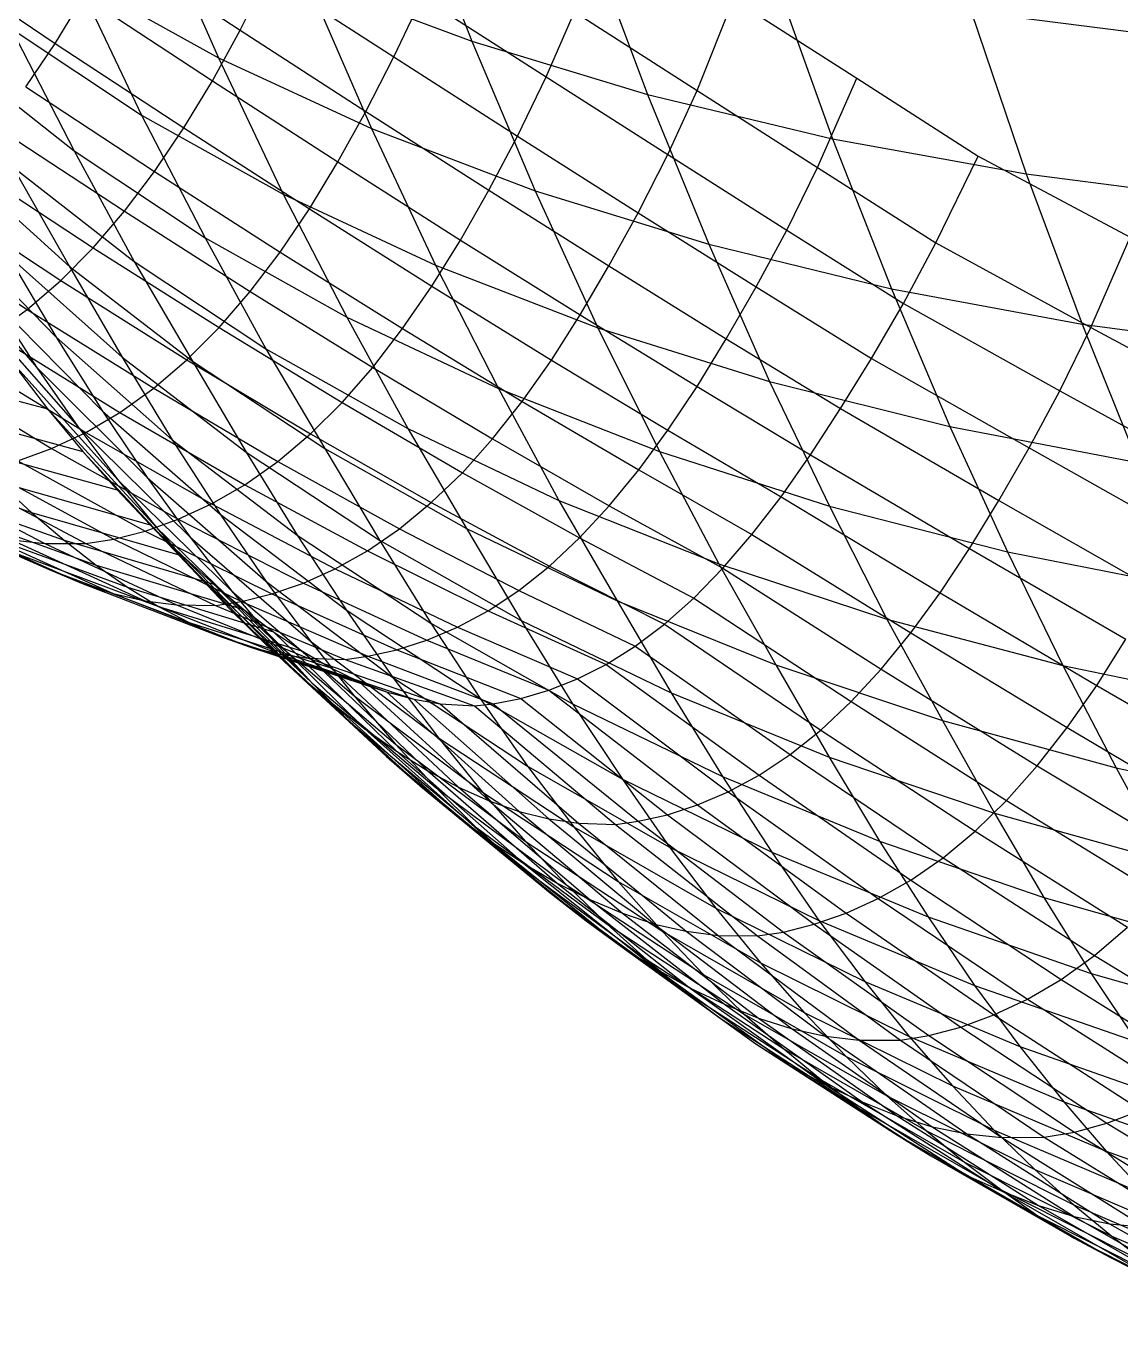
# Model space of a CAD drawing. Extents: x -429 to 429, y -1 to 209.
# Drawn here: x -376.27 to -368.17, y 50.71 to 60.37 of the extents above; entities that cross this region are included whole.
import ezdxf

# ---------------------------------------------------------------- set-up
doc = ezdxf.new("R2010")
doc.units = 0

msp = doc.modelspace()

# ---------------------------------------------------------------- linework, layer by layer
at = {"layer": 'default', "color": 5, "linetype": 'CONTINUOUS'}
for p, q in [((-373.431, 61.461, 138.976), (-372.969, 60.26, 139.49)), ((-375.329, 61.236, 141.983), (-374.843, 60.137, 142.493)), ((-372.117, 61.068, 137.865), (-371.67, 59.866, 138.372)), ((-377.024, 60.896, 168.247), (-376.052, 60.245, 167.05)), ((-375.636, 60.967, 167.325), (-374.684, 60.343, 166.114)), ((-375.89, 60.719, 143.845), (-374.843, 60.137, 142.493)), ((-375.89, 60.719, 143.845), (-375.413, 59.714, 144.331)), ((-374.684, 60.343, 166.114), (-374.479, 60.748, 166.249)), ((-374.479, 60.748, 166.249), (-373.546, 60.144, 165.026)), ((-374.191, 60.717, 140.695), (-372.969, 60.26, 139.49)), ((-374.191, 60.717, 140.695), (-373.711, 59.615, 141.21)), ((-370.729, 60.74, 136.854), (-370.3, 59.538, 137.348)), ((-376.052, 60.245, 167.05), (-375.84, 60.593, 167.191)), ((-375.84, 60.593, 167.191), (-374.889, 59.968, 165.978)), ((-373.546, 60.144, 165.026), (-373.337, 60.586, 165.163)), ((-373.337, 60.586, 165.163), (-372.419, 59.996, 163.93)), ((-371.302, 59.896, 162.829), (-371.033, 60.572, 163.003)), ((-371.033, 60.572, 163.003), (-370.121, 59.987, 161.771)), ((-372.419, 59.996, 163.93), (-372.209, 60.479, 164.067)), ((-372.209, 60.479, 164.067), (-371.302, 59.896, 162.829)), ((-369.274, 60.48, 135.95), (-367.761, 60.288, 135.157)), ((-369.274, 60.48, 135.95), (-368.867, 59.279, 136.424)), ((-376.377, 60.356, 145.733), (-375.413, 59.714, 144.331)), ((-376.377, 60.356, 145.733), (-375.912, 59.45, 146.194)), ((-374.889, 59.968, 165.978), (-374.684, 60.343, 166.114)), ((-374.684, 60.343, 166.114), (-373.753, 59.74, 164.887)), ((-376.269, 59.922, 166.902), (-376.052, 60.245, 167.05)), ((-376.052, 60.245, 167.05), (-375.101, 59.619, 165.834)), ((-372.969, 60.26, 139.49), (-371.67, 59.866, 138.372)), ((-372.969, 60.26, 139.49), (-372.499, 59.154, 140.004)), ((-376.8, 60.15, 147.633), (-375.912, 59.45, 146.194)), ((-374.843, 60.137, 142.493), (-373.711, 59.615, 141.21)), ((-374.843, 60.137, 142.493), (-374.365, 59.129, 142.988)), ((-373.753, 59.74, 164.887), (-373.546, 60.144, 165.026)), ((-373.546, 60.144, 165.026), (-372.632, 59.558, 163.787)), ((-375.101, 59.619, 165.834), (-374.889, 59.968, 165.978)), ((-374.889, 59.968, 165.978), (-373.96, 59.367, 164.747)), ((-372.632, 59.558, 163.787), (-372.419, 59.996, 163.93)), ((-372.419, 59.996, 163.93), (-371.519, 59.421, 162.683)), ((-370.411, 59.326, 161.578), (-370.121, 59.987, 161.771)), ((-370.121, 59.987, 161.771), (-369.221, 59.411, 160.531)), ((-376.269, 59.922, 166.902), (-375.318, 59.297, 165.685)), ((-371.67, 59.866, 138.372), (-370.3, 59.538, 137.348)), ((-371.67, 59.866, 138.372), (-371.215, 58.758, 138.879)), ((-371.519, 59.421, 162.683), (-371.302, 59.896, 162.829)), ((-371.302, 59.896, 162.829), (-370.411, 59.326, 161.578)), ((-373.96, 59.367, 164.747), (-373.753, 59.74, 164.887)), ((-373.753, 59.74, 164.887), (-372.843, 59.158, 163.643)), ((-375.413, 59.714, 144.331), (-374.365, 59.129, 142.988)), ((-375.413, 59.714, 144.331), (-374.942, 58.805, 144.804)), ((-376.491, 59.627, 166.748), (-375.54, 59.002, 165.528)), ((-375.318, 59.297, 165.685), (-375.101, 59.619, 165.834)), ((-375.101, 59.619, 165.834), (-374.171, 59.02, 164.601)), ((-373.711, 59.615, 141.21), (-372.499, 59.154, 140.004)), ((-373.711, 59.615, 141.21), (-373.238, 58.604, 141.71)), ((-372.843, 59.158, 163.643), (-372.632, 59.558, 163.787)), ((-372.632, 59.558, 163.787), (-371.738, 58.991, 162.533)), ((-375.912, 59.45, 146.194), (-374.942, 58.805, 144.804)), ((-375.912, 59.45, 146.194), (-375.467, 58.629, 146.632)), ((-370.3, 59.538, 137.348), (-368.867, 59.279, 136.424)), ((-370.3, 59.538, 137.348), (-369.864, 58.429, 137.842)), ((-376.78, 59.347, 149.911), (-375.946, 58.594, 148.462)), ((-376.722, 59.358, 166.586), (-375.771, 58.732, 165.364)), ((-374.171, 59.02, 164.601), (-373.96, 59.367, 164.747)), ((-373.96, 59.367, 164.747), (-373.052, 58.789, 163.499)), ((-371.738, 58.991, 162.533), (-371.519, 59.421, 162.683)), ((-371.519, 59.421, 162.683), (-370.638, 58.863, 161.422)), ((-369.535, 58.769, 160.316), (-369.221, 59.411, 160.531)), ((-369.535, 58.769, 160.316), (-369.221, 59.411, 160.531)), ((-369.221, 59.411, 160.531), (-368.097, 58.81, 159.399)), ((-376.365, 59.33, 148.057), (-375.467, 58.629, 146.632)), ((-376.365, 59.33, 148.057), (-375.946, 58.594, 148.462)), ((-375.54, 59.002, 165.528), (-375.318, 59.297, 165.685)), ((-375.318, 59.297, 165.685), (-374.388, 58.7, 164.449)), ((-370.638, 58.863, 161.422), (-370.411, 59.326, 161.578)), ((-370.411, 59.326, 161.578), (-369.535, 58.769, 160.316)), ((-368.867, 59.279, 136.424), (-367.377, 59.088, 135.603)), ((-368.867, 59.279, 136.424), (-368.452, 58.166, 136.897)), ((-373.052, 58.789, 163.499), (-372.843, 59.158, 163.643)), ((-372.843, 59.158, 163.643), (-371.954, 58.598, 162.383)), ((-372.499, 59.154, 140.004), (-371.215, 58.758, 138.879)), ((-372.499, 59.154, 140.004), (-372.036, 58.14, 140.504)), ((-376.963, 59.114, 166.413), (-376.011, 58.489, 165.19)), ((-374.365, 59.129, 142.988), (-373.238, 58.604, 141.71)), ((-374.365, 59.129, 142.988), (-373.894, 58.218, 143.471)), ((-375.771, 58.732, 165.364), (-375.54, 59.002, 165.528)), ((-375.54, 59.002, 165.528), (-374.61, 58.408, 164.291)), ((-374.388, 58.7, 164.449), (-374.171, 59.02, 164.601)), ((-374.171, 59.02, 164.601), (-373.264, 58.447, 163.35)), ((-371.954, 58.598, 162.383), (-371.738, 58.991, 162.533)), ((-371.738, 58.991, 162.533), (-370.864, 58.442, 161.265)), ((-377.213, 58.9, 166.232), (-376.26, 58.275, 165.007)), ((-376.835, 58.879, 152.074), (-376.045, 58.07, 150.62)), ((-370.864, 58.442, 161.265), (-370.638, 58.863, 161.422)), ((-370.638, 58.863, 161.422), (-369.775, 58.32, 160.149)), ((-374.942, 58.805, 144.804), (-373.894, 58.218, 143.471)), ((-374.942, 58.805, 144.804), (-374.492, 57.983, 145.254)), ((-373.264, 58.447, 163.35), (-373.052, 58.789, 163.499)), ((-373.052, 58.789, 163.499), (-372.166, 58.235, 162.234)), ((-369.775, 58.32, 160.149), (-369.535, 58.769, 160.316)), ((-369.775, 58.32, 160.149), (-369.535, 58.769, 160.316)), ((-369.535, 58.769, 160.316), (-368.388, 58.142, 159.207)), ((-368.388, 58.142, 159.207), (-368.097, 58.81, 159.399)), ((-376.943, 58.717, 154.139), (-376.19, 57.849, 152.688)), ((-376.403, 58.677, 150.275), (-375.556, 57.921, 148.84)), ((-376.403, 58.677, 150.275), (-376.045, 58.07, 150.62)), ((-376.011, 58.489, 165.19), (-375.771, 58.732, 165.364)), ((-375.771, 58.732, 165.364), (-374.839, 58.141, 164.125)), ((-374.61, 58.408, 164.291), (-374.388, 58.7, 164.449)), ((-374.388, 58.7, 164.449), (-373.481, 58.133, 163.196)), ((-371.215, 58.758, 138.879), (-369.864, 58.429, 137.842)), ((-371.215, 58.758, 138.879), (-370.766, 57.742, 139.373)), ((-375.946, 58.594, 148.462), (-375.037, 57.892, 147.051)), ((-375.946, 58.594, 148.462), (-375.556, 57.921, 148.84)), ((-375.467, 58.629, 146.632), (-374.492, 57.983, 145.254)), ((-375.467, 58.629, 146.632), (-375.037, 57.892, 147.051)), ((-373.238, 58.604, 141.71), (-372.036, 58.14, 140.504)), ((-373.238, 58.604, 141.71), (-372.772, 57.689, 142.198)), ((-372.166, 58.235, 162.234), (-371.954, 58.598, 162.383)), ((-371.954, 58.598, 162.383), (-371.086, 58.058, 161.108)), ((-376.26, 58.275, 165.007), (-376.011, 58.489, 165.19)), ((-376.011, 58.489, 165.19), (-375.077, 57.902, 163.951)), ((-374.839, 58.141, 164.125), (-374.61, 58.408, 164.291)), ((-374.61, 58.408, 164.291), (-373.702, 57.846, 163.036)), ((-373.481, 58.133, 163.196), (-373.264, 58.447, 163.35)), ((-373.264, 58.447, 163.35), (-372.38, 57.901, 162.082)), ((-371.086, 58.058, 161.108), (-370.864, 58.442, 161.265)), ((-370.864, 58.442, 161.265), (-370.011, 57.913, 159.982)), ((-369.864, 58.429, 137.842), (-368.452, 58.166, 136.897)), ((-369.864, 58.429, 137.842), (-369.432, 57.409, 138.324)), ((-376.655, 58.283, 154.411), (-375.884, 57.41, 152.975)), ((-376.505, 58.337, 152.388), (-375.701, 57.523, 150.949)), ((-376.505, 58.337, 152.388), (-376.19, 57.849, 152.688)), ((-370.011, 57.913, 159.982), (-369.775, 58.32, 160.149)), ((-370.011, 57.913, 159.982), (-369.775, 58.32, 160.149)), ((-369.775, 58.32, 160.149), (-368.617, 57.674, 159.05)), ((-376.513, 58.093, 164.818), (-376.26, 58.275, 165.007)), ((-376.26, 58.275, 165.007), (-375.323, 57.692, 163.768)), ((-373.894, 58.218, 143.471), (-372.772, 57.689, 142.198)), ((-373.894, 58.218, 143.471), (-373.443, 57.393, 143.929)), ((-372.38, 57.901, 162.082), (-372.166, 58.235, 162.234)), ((-372.166, 58.235, 162.234), (-371.302, 57.705, 160.954)), ((-376.513, 58.093, 164.818), (-375.574, 57.513, 163.579)), ((-375.077, 57.902, 163.951), (-374.839, 58.141, 164.125)), ((-374.839, 58.141, 164.125), (-373.929, 57.586, 162.87)), ((-373.702, 57.846, 163.036), (-373.481, 58.133, 163.196)), ((-373.481, 58.133, 163.196), (-372.596, 57.595, 161.926)), ((-372.036, 58.14, 140.504), (-370.766, 57.742, 139.373)), ((-372.036, 58.14, 140.504), (-371.579, 57.223, 140.991)), ((-368.617, 57.674, 159.05), (-368.388, 58.142, 159.207)), ((-368.452, 58.166, 136.897), (-366.987, 57.973, 136.049)), ((-368.452, 58.166, 136.897), (-368.04, 57.143, 137.361)), ((-368.388, 58.142, 159.207), (-367.255, 57.528, 158.082)), ((-376.045, 58.07, 150.62), (-375.187, 57.311, 149.197)), ((-376.045, 58.07, 150.62), (-375.701, 57.523, 150.949)), ((-371.302, 57.705, 160.954), (-371.086, 58.058, 161.108)), ((-371.086, 58.058, 161.108), (-370.24, 57.541, 159.818)), ((-376.77, 57.941, 164.624), (-375.826, 57.365, 163.386)), ((-375.556, 57.921, 148.84), (-374.638, 57.218, 147.442)), ((-375.556, 57.921, 148.84), (-375.187, 57.311, 149.197)), ((-375.323, 57.692, 163.768), (-375.077, 57.902, 163.951)), ((-375.077, 57.902, 163.951), (-374.163, 57.354, 162.696)), ((-374.492, 57.983, 145.254), (-373.443, 57.393, 143.929)), ((-374.492, 57.983, 145.254), (-374.057, 57.245, 145.685)), ((-372.596, 57.595, 161.926), (-372.38, 57.901, 162.082)), ((-372.38, 57.901, 162.082), (-371.518, 57.381, 160.799)), ((-370.24, 57.541, 159.818), (-370.011, 57.913, 159.982)), ((-370.24, 57.541, 159.818), (-370.011, 57.913, 159.982)), ((-370.011, 57.913, 159.982), (-368.845, 57.25, 158.891)), ((-377.278, 57.852, 155.983), (-376.108, 57.54, 154.923)), ((-377.025, 57.82, 164.429), (-376.078, 57.246, 163.191)), ((-376.377, 57.892, 154.672), (-375.589, 57.015, 153.251)), ((-376.377, 57.892, 154.672), (-376.108, 57.54, 154.923)), ((-376.377, 57.892, 154.672), (-376.108, 57.54, 154.923)), ((-376.19, 57.849, 152.688), (-375.372, 57.031, 151.262)), ((-376.19, 57.849, 152.688), (-375.884, 57.41, 152.975)), ((-375.037, 57.892, 147.051), (-374.057, 57.245, 145.685)), ((-375.037, 57.892, 147.051), (-374.638, 57.218, 147.442)), ((-373.929, 57.586, 162.87), (-373.702, 57.846, 163.036)), ((-373.702, 57.846, 163.036), (-372.815, 57.317, 161.765)), ((-371.518, 57.381, 160.799), (-371.302, 57.705, 160.954)), ((-371.302, 57.705, 160.954), (-370.462, 57.199, 159.658)), ((-370.766, 57.742, 139.373), (-369.432, 57.409, 138.324)), ((-370.766, 57.742, 139.373), (-370.322, 56.82, 139.855)), ((-375.574, 57.513, 163.579), (-375.323, 57.692, 163.768)), ((-375.323, 57.692, 163.768), (-374.404, 57.15, 162.514)), ((-372.772, 57.689, 142.198), (-371.579, 57.223, 140.991)), ((-372.772, 57.689, 142.198), (-372.325, 56.861, 142.66)), ((-368.845, 57.25, 158.891), (-368.617, 57.674, 159.05)), ((-368.617, 57.674, 159.05), (-367.475, 57.043, 157.934)), ((-377.003, 57.538, 156.235), (-375.847, 57.224, 155.164)), ((-376.108, 57.54, 154.923), (-375.303, 56.66, 153.516)), ((-376.108, 57.54, 154.923), (-375.847, 57.224, 155.164)), ((-376.108, 57.54, 154.923), (-375.847, 57.224, 155.164)), ((-375.826, 57.365, 163.386), (-375.574, 57.513, 163.579)), ((-375.701, 57.523, 150.949), (-374.832, 56.761, 149.538)), ((-375.701, 57.523, 150.949), (-375.372, 57.031, 151.262)), ((-375.574, 57.513, 163.579), (-374.649, 56.978, 162.327)), ((-374.163, 57.354, 162.696), (-373.929, 57.586, 162.87)), ((-373.929, 57.586, 162.87), (-373.039, 57.067, 161.6)), ((-372.815, 57.317, 161.765), (-372.596, 57.595, 161.926)), ((-372.596, 57.595, 161.926), (-371.734, 57.087, 160.64)), ((-370.462, 57.199, 159.658), (-370.24, 57.541, 159.818)), ((-370.462, 57.199, 159.658), (-370.24, 57.541, 159.818)), ((-370.24, 57.541, 159.818), (-369.069, 56.862, 158.733)), ((-376.078, 57.246, 163.191), (-375.826, 57.365, 163.386)), ((-375.884, 57.41, 152.975), (-375.053, 56.589, 151.562)), ((-375.884, 57.41, 152.975), (-375.589, 57.015, 153.251)), ((-375.826, 57.365, 163.386), (-374.896, 56.836, 162.137)), ((-374.404, 57.15, 162.514), (-374.163, 57.354, 162.696)), ((-374.163, 57.354, 162.696), (-373.269, 56.845, 161.427)), ((-373.443, 57.393, 143.929), (-372.325, 56.861, 142.66)), ((-373.443, 57.393, 143.929), (-373.008, 56.653, 144.368)), ((-373.039, 57.067, 161.6), (-372.815, 57.317, 161.765)), ((-372.815, 57.317, 161.765), (-371.952, 56.822, 160.479)), ((-371.734, 57.087, 160.64), (-371.518, 57.381, 160.799)), ((-371.518, 57.381, 160.799), (-370.68, 56.888, 159.5)), ((-369.432, 57.409, 138.324), (-368.04, 57.143, 137.361)), ((-369.432, 57.409, 138.324), (-369.006, 56.482, 138.794)), ((-376.737, 57.255, 156.478), (-375.594, 56.939, 155.396)), ((-376.328, 57.154, 162.996), (-376.078, 57.246, 163.191)), ((-376.078, 57.246, 163.191), (-375.141, 56.723, 161.946)), ((-375.847, 57.224, 155.164), (-375.025, 56.341, 153.772)), ((-375.847, 57.224, 155.164), (-375.594, 56.939, 155.396)), ((-375.847, 57.224, 155.164), (-375.594, 56.939, 155.396)), ((-375.187, 57.311, 149.197), (-374.262, 56.604, 147.81)), ((-375.187, 57.311, 149.197), (-374.832, 56.761, 149.538)), ((-374.057, 57.245, 145.685), (-373.008, 56.653, 144.368)), ((-374.057, 57.245, 145.685), (-373.653, 56.568, 146.086)), ((-371.579, 57.223, 140.991), (-370.322, 56.82, 139.855)), ((-371.579, 57.223, 140.991), (-371.141, 56.391, 141.454)), ((-369.069, 56.862, 158.733), (-368.845, 57.25, 158.891)), ((-368.845, 57.25, 158.891), (-367.696, 56.604, 157.78)), ((-377.321, 57.155, 158.07), (-376.228, 56.773, 156.937)), ((-376.328, 57.154, 162.996), (-375.385, 56.635, 161.754)), ((-374.649, 56.978, 162.327), (-374.404, 57.15, 162.514)), ((-374.638, 57.218, 147.442), (-373.653, 56.568, 146.086)), ((-374.638, 57.218, 147.442), (-374.262, 56.604, 147.81)), ((-374.404, 57.15, 162.514), (-373.503, 56.652, 161.248)), ((-370.68, 56.888, 159.5), (-370.462, 57.199, 159.658)), ((-370.68, 56.888, 159.5), (-370.462, 57.199, 159.658)), ((-370.462, 57.199, 159.658), (-369.287, 56.505, 158.577)), ((-377.101, 57.052, 162.382), (-376.129, 56.542, 161.156)), ((-376.789, 57.055, 162.634), (-375.826, 56.542, 161.403)), ((-376.567, 57.09, 162.808), (-375.617, 56.575, 161.568)), ((-375.372, 57.031, 151.262), (-374.492, 56.264, 149.863)), ((-375.372, 57.031, 151.262), (-375.053, 56.589, 151.562)), ((-373.269, 56.845, 161.427), (-373.039, 57.067, 161.6)), ((-373.039, 57.067, 161.6), (-372.172, 56.584, 160.314)), ((-371.952, 56.822, 160.479), (-371.734, 57.087, 160.64)), ((-371.734, 57.087, 160.64), (-370.896, 56.609, 159.34)), ((-377.069, 56.951, 158.294), (-375.986, 56.567, 157.154)), ((-376.478, 57.001, 156.712), (-375.348, 56.682, 155.62)), ((-376.478, 57.001, 156.712), (-376.228, 56.773, 156.937)), ((-375.594, 56.939, 155.396), (-374.757, 56.055, 154.018)), ((-375.594, 56.939, 155.396), (-375.348, 56.682, 155.62)), ((-375.594, 56.939, 155.396), (-375.348, 56.682, 155.62)), ((-375.589, 57.015, 153.251), (-374.744, 56.19, 151.851)), ((-375.589, 57.015, 153.251), (-375.303, 56.66, 153.516)), ((-374.896, 56.836, 162.137), (-374.649, 56.978, 162.327)), ((-374.649, 56.978, 162.327), (-373.741, 56.489, 161.065)), ((-375.141, 56.723, 161.946), (-374.896, 56.836, 162.137)), ((-374.896, 56.836, 162.137), (-373.979, 56.355, 160.879)), ((-373.503, 56.652, 161.248), (-373.269, 56.845, 161.427)), ((-373.269, 56.845, 161.427), (-372.395, 56.375, 160.144)), ((-372.325, 56.861, 142.66), (-371.141, 56.391, 141.454)), ((-372.325, 56.861, 142.66), (-371.894, 56.119, 143.104)), ((-370.896, 56.609, 159.34), (-370.68, 56.888, 159.5)), ((-370.896, 56.609, 159.34), (-370.68, 56.888, 159.5)), ((-370.68, 56.888, 159.5), (-369.503, 56.178, 158.42)), ((-369.287, 56.505, 158.577), (-369.069, 56.862, 158.733)), ((-369.069, 56.862, 158.733), (-367.915, 56.203, 157.627)), ((-377.118, 56.801, 160.332), (-376.097, 56.35, 159.142)), ((-376.823, 56.77, 158.511), (-375.749, 56.382, 157.364)), ((-376.228, 56.773, 156.937), (-375.11, 56.451, 155.836)), ((-376.228, 56.773, 156.937), (-375.986, 56.567, 157.154)), ((-374.832, 56.761, 149.538), (-373.899, 56.051, 148.162)), ((-374.832, 56.761, 149.538), (-374.492, 56.264, 149.863)), ((-372.172, 56.584, 160.314), (-371.952, 56.822, 160.479)), ((-371.952, 56.822, 160.479), (-371.112, 56.359, 159.178)), ((-370.322, 56.82, 139.855), (-369.006, 56.482, 138.794)), ((-370.322, 56.82, 139.855), (-369.897, 55.983, 140.313)), ((-376.869, 56.701, 160.543), (-375.858, 56.25, 159.345)), ((-375.385, 56.635, 161.754), (-375.141, 56.723, 161.946)), ((-375.348, 56.682, 155.62), (-374.496, 55.797, 154.255)), ((-375.348, 56.682, 155.62), (-375.11, 56.451, 155.836)), ((-375.348, 56.682, 155.62), (-375.11, 56.451, 155.836)), ((-375.303, 56.66, 153.516), (-374.444, 55.832, 152.13)), ((-375.303, 56.66, 153.516), (-375.025, 56.341, 153.772)), ((-375.141, 56.723, 161.946), (-374.215, 56.25, 160.693)), ((-373.741, 56.489, 161.065), (-373.503, 56.652, 161.248)), ((-373.503, 56.652, 161.248), (-372.621, 56.196, 159.97)), ((-373.008, 56.653, 144.368), (-371.894, 56.119, 143.104)), ((-373.008, 56.653, 144.368), (-372.604, 55.974, 144.775)), ((-376.621, 56.623, 160.75), (-375.622, 56.172, 159.545)), ((-376.579, 56.608, 158.725), (-375.517, 56.219, 157.57)), ((-376.376, 56.571, 160.953), (-375.389, 56.119, 159.74)), ((-376.376, 56.571, 160.953), (-376.129, 56.542, 161.156)), ((-375.986, 56.567, 157.154), (-374.879, 56.242, 156.044)), ((-375.986, 56.567, 157.154), (-375.749, 56.382, 157.364)), ((-375.826, 56.542, 161.403), (-375.617, 56.575, 161.568)), ((-375.617, 56.575, 161.568), (-375.385, 56.635, 161.754)), ((-375.617, 56.575, 161.568), (-374.674, 56.114, 160.325)), ((-375.385, 56.635, 161.754), (-374.449, 56.169, 160.506)), ((-375.053, 56.589, 151.562), (-374.162, 55.819, 150.176)), ((-375.053, 56.589, 151.562), (-374.744, 56.19, 151.851)), ((-374.262, 56.604, 147.81), (-373.273, 55.952, 146.462)), ((-374.262, 56.604, 147.81), (-373.899, 56.051, 148.162)), ((-373.653, 56.568, 146.086), (-372.604, 55.974, 144.775)), ((-373.653, 56.568, 146.086), (-373.273, 55.952, 146.462)), ((-372.395, 56.375, 160.144), (-372.172, 56.584, 160.314)), ((-372.172, 56.584, 160.314), (-371.327, 56.138, 159.015)), ((-371.112, 56.359, 159.178), (-370.896, 56.609, 159.34)), ((-371.112, 56.359, 159.178), (-370.896, 56.609, 159.34)), ((-370.896, 56.609, 159.34), (-369.721, 55.881, 158.26)), ((-376.337, 56.468, 158.935), (-375.287, 56.077, 157.771)), ((-376.337, 56.468, 158.935), (-376.097, 56.35, 159.142)), ((-376.129, 56.542, 161.156), (-375.155, 56.089, 159.934)), ((-376.129, 56.542, 161.156), (-375.826, 56.542, 161.403)), ((-375.826, 56.542, 161.403), (-374.865, 56.085, 160.173)), ((-375.11, 56.451, 155.836), (-374.244, 55.566, 154.483)), ((-375.11, 56.451, 155.836), (-374.879, 56.242, 156.044)), ((-375.11, 56.451, 155.836), (-374.879, 56.242, 156.044)), ((-373.979, 56.355, 160.879), (-373.741, 56.489, 161.065)), ((-373.741, 56.489, 161.065), (-372.849, 56.045, 159.793)), ((-369.503, 56.178, 158.42), (-369.287, 56.505, 158.577)), ((-369.287, 56.505, 158.577), (-368.13, 55.834, 157.473)), ((-369.006, 56.482, 138.794), (-367.634, 56.21, 137.813)), ((-369.006, 56.482, 138.794), (-368.595, 55.64, 139.242)), ((-376.097, 56.35, 159.142), (-375.061, 55.957, 157.968)), ((-376.097, 56.35, 159.142), (-375.858, 56.25, 159.345)), ((-375.749, 56.382, 157.364), (-374.655, 56.055, 156.245)), ((-375.749, 56.382, 157.364), (-375.517, 56.219, 157.57)), ((-374.215, 56.25, 160.693), (-373.979, 56.355, 160.879)), ((-373.979, 56.355, 160.879), (-373.076, 55.923, 159.613)), ((-372.621, 56.196, 159.97), (-372.395, 56.375, 160.144)), ((-372.395, 56.375, 160.144), (-371.543, 55.946, 158.85)), ((-371.327, 56.138, 159.015), (-371.112, 56.359, 159.178)), ((-371.327, 56.138, 159.015), (-371.112, 56.359, 159.178)), ((-371.141, 56.391, 141.454), (-369.897, 55.983, 140.313)), ((-371.141, 56.391, 141.454), (-370.719, 55.645, 141.897)), ((-371.112, 56.359, 159.178), (-369.941, 55.613, 158.096)), ((-375.025, 56.341, 153.772), (-374.153, 55.511, 152.398)), ((-375.025, 56.341, 153.772), (-374.757, 56.055, 154.018)), ((-374.492, 56.264, 149.863), (-373.553, 55.551, 148.496)), ((-374.492, 56.264, 149.863), (-374.162, 55.819, 150.176)), ((-375.858, 56.25, 159.345), (-374.837, 55.857, 158.161)), ((-375.858, 56.25, 159.345), (-375.622, 56.172, 159.545)), ((-375.622, 56.172, 159.545), (-374.615, 55.779, 158.351)), ((-375.622, 56.172, 159.545), (-375.389, 56.119, 159.74)), ((-375.517, 56.219, 157.57), (-374.436, 55.889, 156.439)), ((-375.517, 56.219, 157.57), (-375.287, 56.077, 157.771)), ((-374.879, 56.242, 156.044), (-373.999, 55.358, 154.703)), ((-374.879, 56.242, 156.044), (-374.655, 56.055, 156.245)), ((-374.879, 56.242, 156.044), (-374.655, 56.055, 156.245)), ((-374.744, 56.19, 151.851), (-373.843, 55.418, 150.476)), ((-374.744, 56.19, 151.851), (-374.444, 55.832, 152.13)), ((-374.674, 56.114, 160.325), (-374.449, 56.169, 160.506)), ((-374.449, 56.169, 160.506), (-374.215, 56.25, 160.693)), ((-374.449, 56.169, 160.506), (-373.523, 55.756, 159.255)), ((-374.215, 56.25, 160.693), (-373.301, 55.828, 159.434)), ((-372.849, 56.045, 159.793), (-372.621, 56.196, 159.97)), ((-372.621, 56.196, 159.97), (-371.759, 55.783, 158.681)), ((-369.721, 55.881, 158.26), (-369.503, 56.178, 158.42)), ((-369.503, 56.178, 158.42), (-368.345, 55.492, 157.317)), ((-375.389, 56.119, 159.74), (-374.396, 55.725, 158.536)), ((-375.389, 56.119, 159.74), (-375.155, 56.089, 159.934)), ((-375.287, 56.077, 157.771), (-374.222, 55.745, 156.629)), ((-375.287, 56.077, 157.771), (-375.061, 55.957, 157.968)), ((-375.155, 56.089, 159.934), (-374.179, 55.694, 158.718)), ((-375.155, 56.089, 159.934), (-374.865, 56.085, 160.173)), ((-374.865, 56.085, 160.173), (-374.674, 56.114, 160.325)), ((-374.865, 56.085, 160.173), (-373.905, 55.684, 158.945)), ((-374.674, 56.114, 160.325), (-373.738, 55.708, 159.081)), ((-371.894, 56.119, 143.104), (-370.719, 55.645, 141.897)), ((-371.894, 56.119, 143.104), (-371.493, 55.438, 143.514)), ((-371.543, 55.946, 158.85), (-371.327, 56.138, 159.015)), ((-371.543, 55.946, 158.85), (-371.327, 56.138, 159.015)), ((-371.327, 56.138, 159.015), (-370.162, 55.373, 157.928)), ((-374.757, 56.055, 154.018), (-373.872, 55.223, 152.656)), ((-374.757, 56.055, 154.018), (-374.496, 55.797, 154.255)), ((-374.655, 56.055, 156.245), (-373.761, 55.17, 154.917)), ((-374.655, 56.055, 156.245), (-374.436, 55.889, 156.439)), ((-374.655, 56.055, 156.245), (-374.436, 55.889, 156.439)), ((-373.899, 56.051, 148.162), (-372.906, 55.396, 146.822)), ((-373.899, 56.051, 148.162), (-373.553, 55.551, 148.496)), ((-373.076, 55.923, 159.613), (-372.849, 56.045, 159.793)), ((-372.849, 56.045, 159.793), (-371.974, 55.648, 158.511)), ((-372.604, 55.974, 144.775), (-371.493, 55.438, 143.514)), ((-372.604, 55.974, 144.775), (-372.223, 55.356, 145.158)), ((-369.897, 55.983, 140.313), (-368.595, 55.64, 139.242)), ((-369.897, 55.983, 140.313), (-369.486, 55.232, 140.75)), ((-375.061, 55.957, 157.968), (-374.012, 55.623, 156.814)), ((-375.061, 55.957, 157.968), (-374.837, 55.857, 158.161)), ((-374.436, 55.889, 156.439), (-373.526, 55.005, 155.125)), ((-374.436, 55.889, 156.439), (-374.222, 55.745, 156.629)), ((-374.436, 55.889, 156.439), (-374.222, 55.745, 156.629)), ((-373.301, 55.828, 159.434), (-373.076, 55.923, 159.613)), ((-373.273, 55.952, 146.462), (-372.223, 55.356, 145.158)), ((-373.273, 55.952, 146.462), (-372.906, 55.396, 146.822)), ((-373.076, 55.923, 159.613), (-372.188, 55.541, 158.341)), ((-371.759, 55.783, 158.681), (-371.543, 55.946, 158.85)), ((-371.759, 55.783, 158.681), (-371.543, 55.946, 158.85)), ((-371.543, 55.946, 158.85), (-370.387, 55.161, 157.755)), ((-369.941, 55.613, 158.096), (-369.721, 55.881, 158.26)), ((-369.721, 55.881, 158.26), (-368.564, 55.18, 157.155)), ((-374.837, 55.857, 158.161), (-373.804, 55.522, 156.994)), ((-374.837, 55.857, 158.161), (-374.615, 55.779, 158.351)), ((-374.615, 55.779, 158.351), (-373.6, 55.445, 157.17)), ((-374.615, 55.779, 158.351), (-374.396, 55.725, 158.536)), ((-374.496, 55.797, 154.255), (-373.6, 54.965, 152.905)), ((-374.496, 55.797, 154.255), (-374.244, 55.566, 154.483)), ((-374.444, 55.832, 152.13), (-373.533, 55.058, 150.766)), ((-374.444, 55.832, 152.13), (-374.153, 55.511, 152.398)), ((-374.162, 55.819, 150.176), (-373.216, 55.104, 148.818)), ((-374.162, 55.819, 150.176), (-373.843, 55.418, 150.476)), ((-373.523, 55.756, 159.255), (-373.301, 55.828, 159.434)), ((-373.301, 55.828, 159.434), (-372.4, 55.457, 158.171)), ((-371.974, 55.648, 158.511), (-371.759, 55.783, 158.681)), ((-371.974, 55.648, 158.511), (-371.759, 55.783, 158.681)), ((-371.759, 55.783, 158.681), (-370.614, 54.98, 157.577)), ((-368.345, 55.492, 157.317), (-368.13, 55.834, 157.473)), ((-374.396, 55.725, 158.536), (-373.399, 55.39, 157.341)), ((-374.396, 55.725, 158.536), (-374.179, 55.694, 158.718)), ((-374.222, 55.745, 156.629), (-373.295, 54.861, 155.33)), ((-374.222, 55.745, 156.629), (-374.012, 55.623, 156.814)), ((-374.222, 55.745, 156.629), (-374.012, 55.623, 156.814)), ((-374.179, 55.694, 158.718), (-373.202, 55.356, 157.508)), ((-374.179, 55.694, 158.718), (-373.905, 55.684, 158.945)), ((-373.905, 55.684, 158.945), (-373.738, 55.708, 159.081)), ((-373.905, 55.684, 158.945), (-372.949, 55.34, 157.721)), ((-373.738, 55.708, 159.081), (-373.523, 55.756, 159.255)), ((-373.738, 55.708, 159.081), (-372.81, 55.357, 157.836)), ((-373.523, 55.756, 159.255), (-372.607, 55.396, 158.002)), ((-374.012, 55.623, 156.814), (-373.067, 54.739, 155.531)), ((-374.012, 55.623, 156.814), (-373.804, 55.522, 156.994)), ((-374.012, 55.623, 156.814), (-373.804, 55.522, 156.994)), ((-372.188, 55.541, 158.341), (-371.974, 55.648, 158.511)), ((-372.188, 55.541, 158.341), (-371.974, 55.648, 158.511)), ((-371.974, 55.648, 158.511), (-370.843, 54.828, 157.396)), ((-370.719, 55.645, 141.897), (-369.486, 55.232, 140.75)), ((-370.719, 55.645, 141.897), (-370.324, 54.962, 142.307)), ((-370.162, 55.373, 157.928), (-369.941, 55.613, 158.096)), ((-369.941, 55.613, 158.096), (-368.786, 54.897, 156.989)), ((-368.595, 55.64, 139.242), (-367.242, 55.361, 138.245)), ((-368.595, 55.64, 139.242), (-368.2, 54.882, 139.669)), ((-374.244, 55.566, 154.483), (-373.335, 54.734, 153.144)), ((-374.244, 55.566, 154.483), (-373.999, 55.358, 154.703)), ((-374.153, 55.511, 152.398), (-373.233, 54.735, 151.045)), ((-374.153, 55.511, 152.398), (-373.872, 55.223, 152.656)), ((-373.804, 55.522, 156.994), (-372.841, 54.638, 155.728)), ((-373.804, 55.522, 156.994), (-373.6, 55.445, 157.17)), ((-373.804, 55.522, 156.994), (-373.6, 55.445, 157.17)), ((-373.553, 55.551, 148.496), (-372.556, 54.894, 147.164)), ((-373.553, 55.551, 148.496), (-373.216, 55.104, 148.818)), ((-372.4, 55.457, 158.171), (-372.188, 55.541, 158.341)), ((-372.4, 55.457, 158.171), (-372.188, 55.541, 158.341)), ((-372.188, 55.541, 158.341), (-371.071, 54.705, 157.213)), ((-368.564, 55.18, 157.155), (-368.345, 55.492, 157.317)), ((-368.345, 55.492, 157.317), (-367.206, 54.831, 156.19)), ((-373.843, 55.418, 150.476), (-372.89, 54.701, 149.128)), ((-373.843, 55.418, 150.476), (-373.533, 55.058, 150.766)), ((-373.6, 55.445, 157.17), (-372.618, 54.559, 155.922)), ((-373.6, 55.445, 157.17), (-373.399, 55.39, 157.341)), ((-373.6, 55.445, 157.17), (-373.399, 55.39, 157.341)), ((-373.399, 55.39, 157.341), (-372.398, 54.504, 156.11)), ((-373.399, 55.39, 157.341), (-373.202, 55.356, 157.508)), ((-373.399, 55.39, 157.341), (-373.202, 55.356, 157.508)), ((-372.906, 55.396, 146.822), (-371.855, 54.798, 145.523)), ((-372.906, 55.396, 146.822), (-372.556, 54.894, 147.164)), ((-372.81, 55.357, 157.836), (-372.607, 55.396, 158.002)), ((-372.81, 55.357, 157.836), (-372.607, 55.396, 158.002)), ((-372.607, 55.396, 158.002), (-372.4, 55.457, 158.171)), ((-372.607, 55.396, 158.002), (-372.4, 55.457, 158.171)), ((-372.607, 55.396, 158.002), (-371.521, 54.535, 156.847)), ((-372.4, 55.457, 158.171), (-371.298, 54.608, 157.03)), ((-371.493, 55.438, 143.514), (-370.324, 54.962, 142.307)), ((-371.493, 55.438, 143.514), (-371.114, 54.818, 143.9)), ((-373.999, 55.358, 154.703), (-373.079, 54.527, 153.375)), ((-373.999, 55.358, 154.703), (-373.761, 55.17, 154.917)), ((-373.202, 55.356, 157.508), (-372.18, 54.472, 156.297)), ((-373.202, 55.356, 157.508), (-372.949, 55.34, 157.721)), ((-373.202, 55.356, 157.508), (-372.949, 55.34, 157.721)), ((-372.949, 55.34, 157.721), (-372.81, 55.357, 157.836)), ((-372.949, 55.34, 157.721), (-372.81, 55.357, 157.836)), ((-372.949, 55.34, 157.721), (-371.905, 54.463, 156.529)), ((-372.81, 55.357, 157.836), (-371.737, 54.487, 156.669)), ((-372.223, 55.356, 145.158), (-371.114, 54.818, 143.9)), ((-372.223, 55.356, 145.158), (-371.855, 54.798, 145.523)), ((-370.387, 55.161, 157.755), (-370.162, 55.373, 157.928)), ((-370.162, 55.373, 157.928), (-369.012, 54.641, 156.817)), ((-373.872, 55.223, 152.656), (-372.942, 54.446, 151.313)), ((-373.872, 55.223, 152.656), (-373.6, 54.965, 152.905)), ((-369.486, 55.232, 140.75), (-368.2, 54.882, 139.669)), ((-369.486, 55.232, 140.75), (-369.101, 54.546, 141.157)), ((-373.761, 55.17, 154.917), (-372.83, 54.339, 153.599)), ((-373.761, 55.17, 154.917), (-373.526, 55.005, 155.125)), ((-373.216, 55.104, 148.818), (-372.215, 54.445, 147.494)), ((-373.216, 55.104, 148.818), (-372.89, 54.701, 149.128)), ((-370.614, 54.98, 157.577), (-370.387, 55.161, 157.755)), ((-370.387, 55.161, 157.755), (-369.244, 54.414, 156.637)), ((-368.786, 54.897, 156.989), (-368.564, 55.18, 157.155)), ((-368.564, 55.18, 157.155), (-367.425, 54.507, 156.027)), ((-373.533, 55.058, 150.766), (-372.573, 54.339, 149.427)), ((-373.533, 55.058, 150.766), (-373.233, 54.735, 151.045)), ((-373.526, 55.005, 155.125), (-372.583, 54.173, 153.82)), ((-373.526, 55.005, 155.125), (-373.295, 54.861, 155.33)), ((-373.6, 54.965, 152.905), (-372.66, 54.188, 151.572)), ((-373.6, 54.965, 152.905), (-373.335, 54.734, 153.144)), ((-370.843, 54.828, 157.396), (-370.614, 54.98, 157.577)), ((-370.614, 54.98, 157.577), (-369.481, 54.217, 156.451)), ((-370.324, 54.962, 142.307), (-369.101, 54.546, 141.157)), ((-370.324, 54.962, 142.307), (-369.951, 54.339, 142.693)), ((-373.295, 54.861, 155.33), (-372.338, 54.029, 154.038)), ((-373.295, 54.861, 155.33), (-373.067, 54.739, 155.531)), ((-372.556, 54.894, 147.164), (-371.505, 54.294, 145.87)), ((-372.556, 54.894, 147.164), (-372.215, 54.445, 147.494)), ((-371.114, 54.818, 143.9), (-369.951, 54.339, 142.693)), ((-371.114, 54.818, 143.9), (-370.749, 54.259, 144.268)), ((-371.071, 54.705, 157.213), (-370.843, 54.828, 157.396)), ((-370.843, 54.828, 157.396), (-369.72, 54.05, 156.26)), ((-369.012, 54.641, 156.817), (-368.786, 54.897, 156.989)), ((-368.786, 54.897, 156.989), (-367.649, 54.212, 155.858)), ((-368.2, 54.882, 139.669), (-366.864, 54.595, 138.657)), ((-368.2, 54.882, 139.669), (-367.827, 54.192, 140.068)), ((-373.335, 54.734, 153.144), (-372.388, 53.956, 151.821)), ((-373.335, 54.734, 153.144), (-373.079, 54.527, 153.375)), ((-373.233, 54.735, 151.045), (-372.266, 54.014, 149.715)), ((-373.233, 54.735, 151.045), (-372.942, 54.446, 151.313)), ((-373.067, 54.739, 155.531), (-372.096, 53.908, 154.252)), ((-373.067, 54.739, 155.531), (-372.841, 54.638, 155.728)), ((-371.855, 54.798, 145.523), (-370.749, 54.259, 144.268)), ((-371.855, 54.798, 145.523), (-371.505, 54.294, 145.87)), ((-372.89, 54.701, 149.128), (-371.885, 54.041, 147.811)), ((-372.89, 54.701, 149.128), (-372.573, 54.339, 149.427)), ((-372.841, 54.638, 155.728), (-371.855, 53.806, 154.464)), ((-372.841, 54.638, 155.728), (-372.618, 54.559, 155.922)), ((-371.298, 54.608, 157.03), (-371.071, 54.705, 157.213)), ((-371.071, 54.705, 157.213), (-369.961, 53.914, 156.067)), ((-369.244, 54.414, 156.637), (-369.012, 54.641, 156.817)), ((-369.012, 54.641, 156.817), (-367.879, 53.944, 155.682)), ((-373.079, 54.527, 153.375), (-372.123, 53.75, 152.062)), ((-373.079, 54.527, 153.375), (-372.83, 54.339, 153.599)), ((-372.618, 54.559, 155.922), (-371.617, 53.726, 154.672)), ((-372.618, 54.559, 155.922), (-372.398, 54.504, 156.11)), ((-371.737, 54.487, 156.669), (-371.521, 54.535, 156.847)), ((-371.521, 54.535, 156.847), (-371.298, 54.608, 157.03)), ((-371.521, 54.535, 156.847), (-370.435, 53.724, 155.678)), ((-371.298, 54.608, 157.03), (-370.199, 53.806, 155.872)), ((-369.101, 54.546, 141.157), (-367.827, 54.192, 140.068)), ((-369.101, 54.546, 141.157), (-368.736, 53.922, 141.539)), ((-372.942, 54.446, 151.313), (-371.968, 53.725, 149.992)), ((-372.942, 54.446, 151.313), (-372.66, 54.188, 151.572)), ((-372.398, 54.504, 156.11), (-371.382, 53.672, 154.876)), ((-372.398, 54.504, 156.11), (-372.18, 54.472, 156.297)), ((-372.215, 54.445, 147.494), (-371.163, 53.844, 146.205)), ((-372.215, 54.445, 147.494), (-371.885, 54.041, 147.811)), ((-372.18, 54.472, 156.297), (-371.146, 53.642, 155.079)), ((-372.18, 54.472, 156.297), (-371.905, 54.463, 156.529)), ((-371.905, 54.463, 156.529), (-371.737, 54.487, 156.669)), ((-371.905, 54.463, 156.529), (-370.854, 53.638, 155.328)), ((-371.737, 54.487, 156.669), (-370.662, 53.667, 155.489)), ((-372.83, 54.339, 153.599), (-371.866, 53.562, 152.295)), ((-372.83, 54.339, 153.599), (-372.583, 54.173, 153.82)), ((-372.573, 54.339, 149.427), (-371.564, 53.676, 148.117)), ((-372.573, 54.339, 149.427), (-372.266, 54.014, 149.715)), ((-369.951, 54.339, 142.693), (-368.736, 53.922, 141.539)), ((-369.951, 54.339, 142.693), (-369.591, 53.779, 143.061)), ((-369.481, 54.217, 156.451), (-369.244, 54.414, 156.637)), ((-369.244, 54.414, 156.637), (-368.116, 53.704, 155.497)), ((-371.505, 54.294, 145.87), (-370.401, 53.753, 144.618)), ((-371.505, 54.294, 145.87), (-371.163, 53.844, 146.205)), ((-370.749, 54.259, 144.268), (-369.591, 53.779, 143.061)), ((-370.749, 54.259, 144.268), (-370.401, 53.753, 144.618)), ((-372.66, 54.188, 151.572), (-371.68, 53.466, 150.259)), ((-372.66, 54.188, 151.572), (-372.388, 53.956, 151.821)), ((-372.583, 54.173, 153.82), (-371.609, 53.396, 152.526)), ((-372.583, 54.173, 153.82), (-372.338, 54.029, 154.038)), ((-369.72, 54.05, 156.26), (-369.481, 54.217, 156.451)), ((-369.481, 54.217, 156.451), (-368.36, 53.494, 155.304)), ((-371.885, 54.041, 147.811), (-370.832, 53.438, 146.527)), ((-371.885, 54.041, 147.811), (-371.564, 53.676, 148.117)), ((-369.961, 53.914, 156.067), (-369.72, 54.05, 156.26)), ((-369.72, 54.05, 156.26), (-368.608, 53.316, 155.105)), ((-372.388, 53.956, 151.821), (-371.402, 53.235, 150.516)), ((-372.388, 53.956, 151.821), (-372.123, 53.75, 152.062)), ((-372.338, 54.029, 154.038), (-371.354, 53.252, 152.755)), ((-372.338, 54.029, 154.038), (-372.096, 53.908, 154.252)), ((-372.266, 54.014, 149.715), (-371.253, 53.351, 148.412)), ((-372.266, 54.014, 149.715), (-371.968, 53.725, 149.992)), ((-372.096, 53.908, 154.252), (-371.1, 53.132, 152.98)), ((-372.096, 53.908, 154.252), (-371.855, 53.806, 154.464)), ((-371.163, 53.844, 146.205), (-370.061, 53.301, 144.955)), ((-371.163, 53.844, 146.205), (-370.832, 53.438, 146.527)), ((-370.199, 53.806, 155.872), (-369.961, 53.914, 156.067)), ((-369.961, 53.914, 156.067), (-368.857, 53.17, 154.902)), ((-368.736, 53.922, 141.539), (-367.473, 53.566, 140.444)), ((-368.736, 53.922, 141.539), (-368.385, 53.36, 141.904)), ((-372.123, 53.75, 152.062), (-371.131, 53.028, 150.764)), ((-372.123, 53.75, 152.062), (-371.866, 53.562, 152.295)), ((-371.855, 53.806, 154.464), (-370.848, 53.029, 153.204)), ((-371.855, 53.806, 154.464), (-371.617, 53.726, 154.672)), ((-370.435, 53.724, 155.678), (-370.199, 53.806, 155.872)), ((-370.401, 53.753, 144.618), (-369.248, 53.272, 143.41)), ((-370.401, 53.753, 144.618), (-370.061, 53.301, 144.955)), ((-370.199, 53.806, 155.872), (-369.105, 53.053, 154.699)), ((-369.591, 53.779, 143.061), (-368.385, 53.36, 141.904)), ((-369.591, 53.779, 143.061), (-369.248, 53.272, 143.41)), ((-371.968, 53.725, 149.992), (-370.953, 53.06, 148.696)), ((-371.968, 53.725, 149.992), (-371.68, 53.466, 150.259)), ((-371.617, 53.726, 154.672), (-370.598, 52.949, 153.425)), ((-371.617, 53.726, 154.672), (-371.382, 53.672, 154.876)), ((-371.564, 53.676, 148.117), (-370.51, 53.072, 146.838)), ((-371.564, 53.676, 148.117), (-371.253, 53.351, 148.412)), ((-371.382, 53.672, 154.876), (-370.351, 52.895, 153.64)), ((-371.382, 53.672, 154.876), (-371.146, 53.642, 155.079)), ((-370.854, 53.638, 155.328), (-370.662, 53.667, 155.489)), ((-370.662, 53.667, 155.489), (-370.435, 53.724, 155.678)), ((-370.662, 53.667, 155.489), (-369.586, 52.9, 154.297)), ((-370.435, 53.724, 155.678), (-369.351, 52.963, 154.494)), ((-368.36, 53.494, 155.304), (-368.116, 53.704, 155.497)), ((-371.866, 53.562, 152.295), (-370.868, 52.84, 151.005)), ((-371.866, 53.562, 152.295), (-371.609, 53.396, 152.526)), ((-371.146, 53.642, 155.079), (-370.102, 52.866, 153.856)), ((-371.146, 53.642, 155.079), (-370.854, 53.638, 155.328)), ((-370.854, 53.638, 155.328), (-369.796, 52.866, 154.119)), ((-371.68, 53.466, 150.259), (-370.661, 52.801, 148.969)), ((-371.68, 53.466, 150.259), (-371.402, 53.235, 150.516)), ((-368.608, 53.316, 155.105), (-368.36, 53.494, 155.304)), ((-368.36, 53.494, 155.304), (-367.253, 52.813, 154.137)), ((-371.609, 53.396, 152.526), (-370.605, 52.674, 151.245)), ((-371.609, 53.396, 152.526), (-371.354, 53.252, 152.755)), ((-370.832, 53.438, 146.527), (-369.733, 52.894, 145.28)), ((-370.832, 53.438, 146.527), (-370.51, 53.072, 146.838)), ((-368.385, 53.36, 141.904), (-367.132, 53.003, 140.802)), ((-368.385, 53.36, 141.904), (-368.048, 52.853, 142.251)), ((-371.253, 53.351, 148.412), (-370.199, 52.746, 147.138)), ((-371.253, 53.351, 148.412), (-370.953, 53.06, 148.696)), ((-370.061, 53.301, 144.955), (-368.913, 52.819, 143.748)), ((-370.061, 53.301, 144.955), (-369.733, 52.894, 145.28)), ((-369.248, 53.272, 143.41), (-368.048, 52.853, 142.251)), ((-369.248, 53.272, 143.41), (-368.913, 52.819, 143.748)), ((-368.857, 53.17, 154.902), (-368.608, 53.316, 155.105)), ((-368.608, 53.316, 155.105), (-367.506, 52.627, 153.931)), ((-371.402, 53.235, 150.516), (-370.379, 52.57, 149.232)), ((-371.402, 53.235, 150.516), (-371.131, 53.028, 150.764)), ((-371.354, 53.252, 152.755), (-370.342, 52.531, 151.482)), ((-371.354, 53.252, 152.755), (-371.1, 53.132, 152.98)), ((-369.105, 53.053, 154.699), (-368.857, 53.17, 154.902)), ((-368.857, 53.17, 154.902), (-367.762, 52.472, 153.721)), ((-371.1, 53.132, 152.98), (-370.081, 52.41, 151.716)), ((-371.1, 53.132, 152.98), (-370.848, 53.029, 153.204)), ((-370.51, 53.072, 146.838), (-369.413, 52.528, 145.593)), ((-370.51, 53.072, 146.838), (-370.199, 52.746, 147.138)), ((-371.131, 53.028, 150.764), (-370.105, 52.363, 149.486)), ((-371.131, 53.028, 150.764), (-370.868, 52.84, 151.005)), ((-370.953, 53.06, 148.696), (-369.897, 52.455, 147.426)), ((-370.953, 53.06, 148.696), (-370.661, 52.801, 148.969)), ((-370.848, 53.029, 153.204), (-369.821, 52.307, 151.949)), ((-370.848, 53.029, 153.204), (-370.598, 52.949, 153.425)), ((-369.351, 52.963, 154.494), (-369.105, 53.053, 154.699)), ((-369.105, 53.053, 154.699), (-368.016, 52.349, 153.51)), ((-370.598, 52.949, 153.425), (-369.562, 52.226, 152.179)), ((-370.598, 52.949, 153.425), (-370.351, 52.895, 153.64)), ((-370.351, 52.895, 153.64), (-369.307, 52.173, 152.404)), ((-370.351, 52.895, 153.64), (-370.102, 52.866, 153.856)), ((-369.796, 52.866, 154.119), (-369.586, 52.9, 154.297)), ((-369.733, 52.894, 145.28), (-368.589, 52.411, 144.072)), ((-369.733, 52.894, 145.28), (-369.413, 52.528, 145.593)), ((-369.586, 52.9, 154.297), (-369.351, 52.963, 154.494)), ((-369.586, 52.9, 154.297), (-368.51, 52.186, 153.094)), ((-369.351, 52.963, 154.494), (-368.269, 52.253, 153.299)), ((-370.868, 52.84, 151.005), (-369.839, 52.175, 149.732)), ((-370.868, 52.84, 151.005), (-370.605, 52.674, 151.245)), ((-370.661, 52.801, 148.969), (-369.605, 52.195, 147.703)), ((-370.661, 52.801, 148.969), (-370.379, 52.57, 149.232)), ((-370.102, 52.866, 153.856), (-369.048, 52.145, 152.631)), ((-370.102, 52.866, 153.856), (-369.796, 52.866, 154.119)), ((-369.796, 52.866, 154.119), (-368.733, 52.149, 152.904)), ((-368.913, 52.819, 143.748), (-367.721, 52.399, 142.585)), ((-368.913, 52.819, 143.748), (-368.589, 52.411, 144.072)), ((-370.199, 52.746, 147.138), (-369.103, 52.201, 145.895)), ((-370.199, 52.746, 147.138), (-369.897, 52.455, 147.426)), ((-370.605, 52.674, 151.245), (-369.572, 52.009, 149.978)), ((-370.605, 52.674, 151.245), (-370.342, 52.531, 151.482)), ((-370.379, 52.57, 149.232), (-369.322, 51.963, 147.97)), ((-370.379, 52.57, 149.232), (-370.105, 52.363, 149.486)), ((-370.342, 52.531, 151.482), (-369.305, 51.865, 150.221)), ((-370.342, 52.531, 151.482), (-370.081, 52.41, 151.716)), ((-369.413, 52.528, 145.593), (-368.274, 52.044, 144.384)), ((-369.413, 52.528, 145.593), (-369.103, 52.201, 145.895)), ((-370.081, 52.41, 151.716), (-369.039, 51.745, 150.462)), ((-370.081, 52.41, 151.716), (-369.821, 52.307, 151.949)), ((-369.897, 52.455, 147.426), (-368.803, 51.908, 146.184)), ((-369.897, 52.455, 147.426), (-369.605, 52.195, 147.703)), ((-368.589, 52.411, 144.072), (-367.405, 51.99, 142.906)), ((-368.589, 52.411, 144.072), (-368.274, 52.044, 144.384)), ((-370.105, 52.363, 149.486), (-369.047, 51.756, 148.227)), ((-370.105, 52.363, 149.486), (-369.839, 52.175, 149.732)), ((-369.821, 52.307, 151.949), (-368.775, 51.642, 150.701)), ((-369.821, 52.307, 151.949), (-369.562, 52.226, 152.179)), ((-368.269, 52.253, 153.299), (-368.016, 52.349, 153.51)), ((-369.605, 52.195, 147.703), (-368.513, 51.647, 146.463)), ((-369.605, 52.195, 147.703), (-369.322, 51.963, 147.97)), ((-369.562, 52.226, 152.179), (-368.511, 51.56, 150.938)), ((-369.562, 52.226, 152.179), (-369.307, 52.173, 152.404)), ((-369.103, 52.201, 145.895), (-367.969, 51.716, 144.685)), ((-369.103, 52.201, 145.895), (-368.803, 51.908, 146.184)), ((-368.51, 52.186, 153.094), (-368.269, 52.253, 153.299)), ((-368.269, 52.253, 153.299), (-367.19, 51.595, 152.091)), ((-369.839, 52.175, 149.732), (-368.78, 51.567, 148.478)), ((-369.839, 52.175, 149.732), (-369.572, 52.009, 149.978)), ((-369.307, 52.173, 152.404), (-368.251, 51.508, 151.169)), ((-369.307, 52.173, 152.404), (-369.048, 52.145, 152.631)), ((-369.048, 52.145, 152.631), (-368.733, 52.149, 152.904)), ((-369.048, 52.145, 152.631), (-367.987, 51.481, 151.403)), ((-368.733, 52.149, 152.904), (-368.51, 52.186, 153.094)), ((-368.733, 52.149, 152.904), (-367.666, 51.486, 151.684)), ((-368.51, 52.186, 153.094), (-367.435, 51.525, 151.882)), ((-369.572, 52.009, 149.978), (-368.512, 51.401, 148.727)), ((-369.572, 52.009, 149.978), (-369.305, 51.865, 150.221)), ((-368.274, 52.044, 144.384), (-367.097, 51.622, 143.215)), ((-368.274, 52.044, 144.384), (-367.969, 51.716, 144.685)), ((-369.322, 51.963, 147.97), (-368.232, 51.415, 146.732)), ((-369.322, 51.963, 147.97), (-369.047, 51.756, 148.227)), ((-368.803, 51.908, 146.184), (-367.674, 51.423, 144.975)), ((-368.803, 51.908, 146.184), (-368.513, 51.647, 146.463)), ((-369.305, 51.865, 150.221), (-368.244, 51.257, 148.974)), ((-369.305, 51.865, 150.221), (-369.039, 51.745, 150.462)), ((-369.047, 51.756, 148.227), (-367.959, 51.207, 146.992)), ((-369.047, 51.756, 148.227), (-368.78, 51.567, 148.478)), ((-369.039, 51.745, 150.462), (-367.977, 51.137, 149.219)), ((-369.039, 51.745, 150.462), (-368.775, 51.642, 150.701)), ((-368.775, 51.642, 150.701), (-367.711, 51.033, 149.461)), ((-368.775, 51.642, 150.701), (-368.511, 51.56, 150.938)), ((-368.513, 51.647, 146.463), (-367.388, 51.161, 145.253)), ((-368.513, 51.647, 146.463), (-368.232, 51.415, 146.732)), ((-368.78, 51.567, 148.478), (-367.693, 51.018, 147.244)), ((-368.78, 51.567, 148.478), (-368.512, 51.401, 148.727)), ((-368.511, 51.56, 150.938), (-367.446, 50.952, 149.702)), ((-368.511, 51.56, 150.938), (-368.251, 51.508, 151.169)), ((-368.251, 51.508, 151.169), (-367.184, 50.899, 149.937)), ((-368.251, 51.508, 151.169), (-367.987, 51.481, 151.403)), ((-368.512, 51.401, 148.727), (-367.427, 50.851, 147.494)), ((-368.512, 51.401, 148.727), (-368.244, 51.257, 148.974)), ((-368.232, 51.415, 146.732), (-367.11, 50.927, 145.522)), ((-368.232, 51.415, 146.732), (-367.959, 51.207, 146.992)), ((-368.244, 51.257, 148.974), (-367.161, 50.707, 147.743)), ((-368.244, 51.257, 148.974), (-367.977, 51.137, 149.219))]:
    msp.add_line(p, q, dxfattribs=at)

doc.saveas('drawing.dxf')
